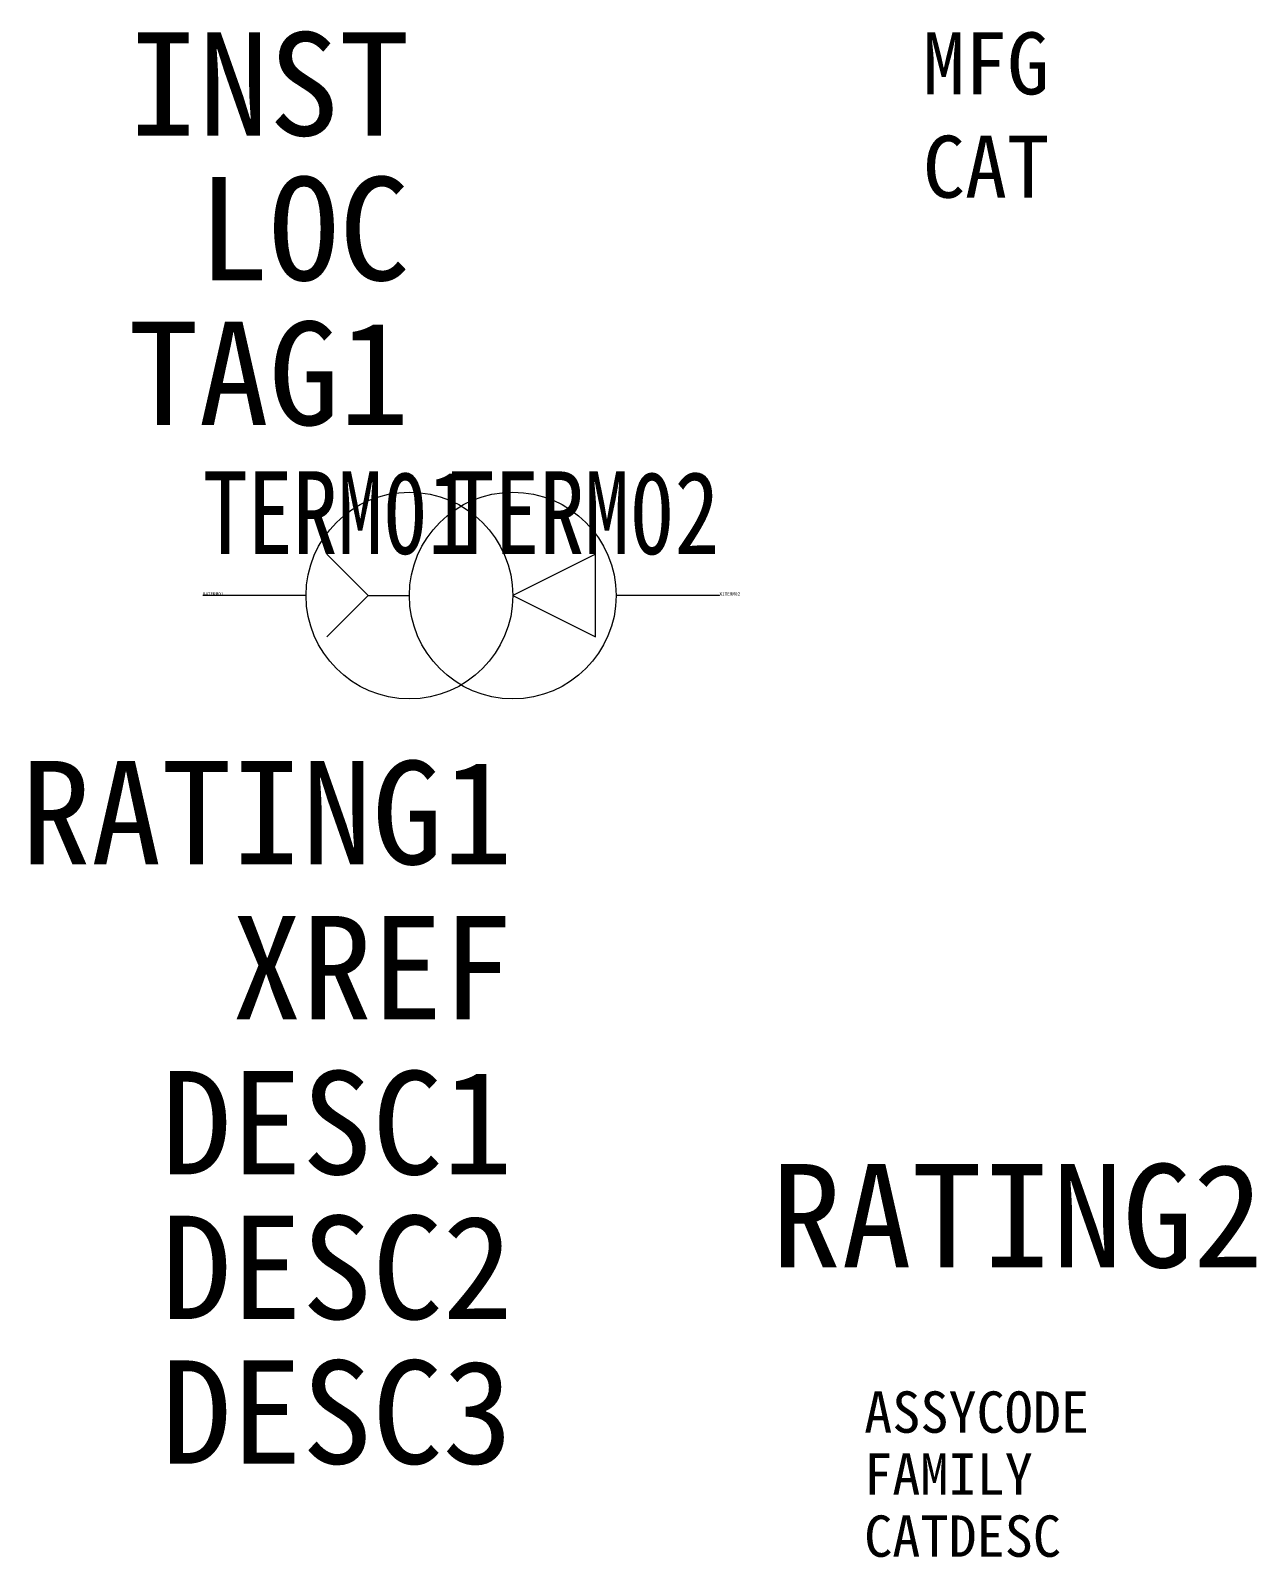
# Model space of a CAD drawing. Header units: millimetres. Extents: x -9.2 to 20.5, y -23.3 to 13.7.
import ezdxf
from ezdxf.enums import TextEntityAlignment as Align

# ---------------------------------------------------------------- set-up
doc = ezdxf.new("R2010")
doc.units = ezdxf.units.MM
doc.header["$LTSCALE"] = 12
doc.styles.add('WD_IEC', font='simhei.ttf')

msp = doc.modelspace()

# ---------------------------------------------------------------- linework, layer by layer
for p, q in [((-1, 0), (-2, 1)), ((4.5, 1), (2.5, 0)), ((4.5, -1), (4.5, 1)), ((-2.5, 0), (-5, 0)), ((-2, -1), (-1, 0)), ((-1, 0), (0, 0)), ((2.5, 0), (4.5, -1)), ((7.5, 0), (5, 0))]:
    msp.add_line(p, q)
for centre in [(0, 0), (2.5, 0)]:
    msp.add_circle(centre, 2.5)

# ---------------------------------------------------------------- texts
at = {"style": 'WD_IEC'}
for tag, text, p in [('INST', '', (0, 11.125)), ('LOC', '', (0, 7.625)), ('TAG1', 'T', (0, 4.125)), ('RATING1', '', (2.5, -6.5)), ('XREF', '', (2.5, -10.25)), ('DESC1', '', (2.5, -14)), ('DESC2', '', (2.5, -17.5)), ('DESC3', '', (2.5, -21))]:
    msp.add_attdef(tag, text=text, height=2.5, dxfattribs=at).set_placement(p, align=Align.RIGHT)
for tag, p, s, height, flags in [('MFG', (12.417, 12.122), '', 1.5, 9), ('CAT', (12.417, 9.622), '', 1.5, 9), ('X4TERM01', (-5, 0), '', 0.08, 1), ('X1TERM02', (7.5, 0), '', 0.08, 1), ('ASSYCODE', (11, -20.25), '', 1, 1), ('FAMILY', (11, -21.75), 'XF', 1, 1), ('CATDESC', (11, -23.25), '', 1, 1)]:
    msp.add_attdef(tag, p, s, height=height, dxfattribs=dict(at, flags=flags))
at = {"style": 'WD_IEC', "width": 0.8}
msp.add_attdef('TERM01', (-5, 1.007), '', height=2, dxfattribs=at)
msp.add_attdef('TERM02', text='', height=2, dxfattribs=at).set_placement((7.5, 1.003), align=Align.RIGHT)
at = {"style": 'WD_IEC'}
msp.add_attdef('RATING2', (8.75, -16.25), '', height=2.5, dxfattribs=at)

doc.saveas('drawing.dxf')
